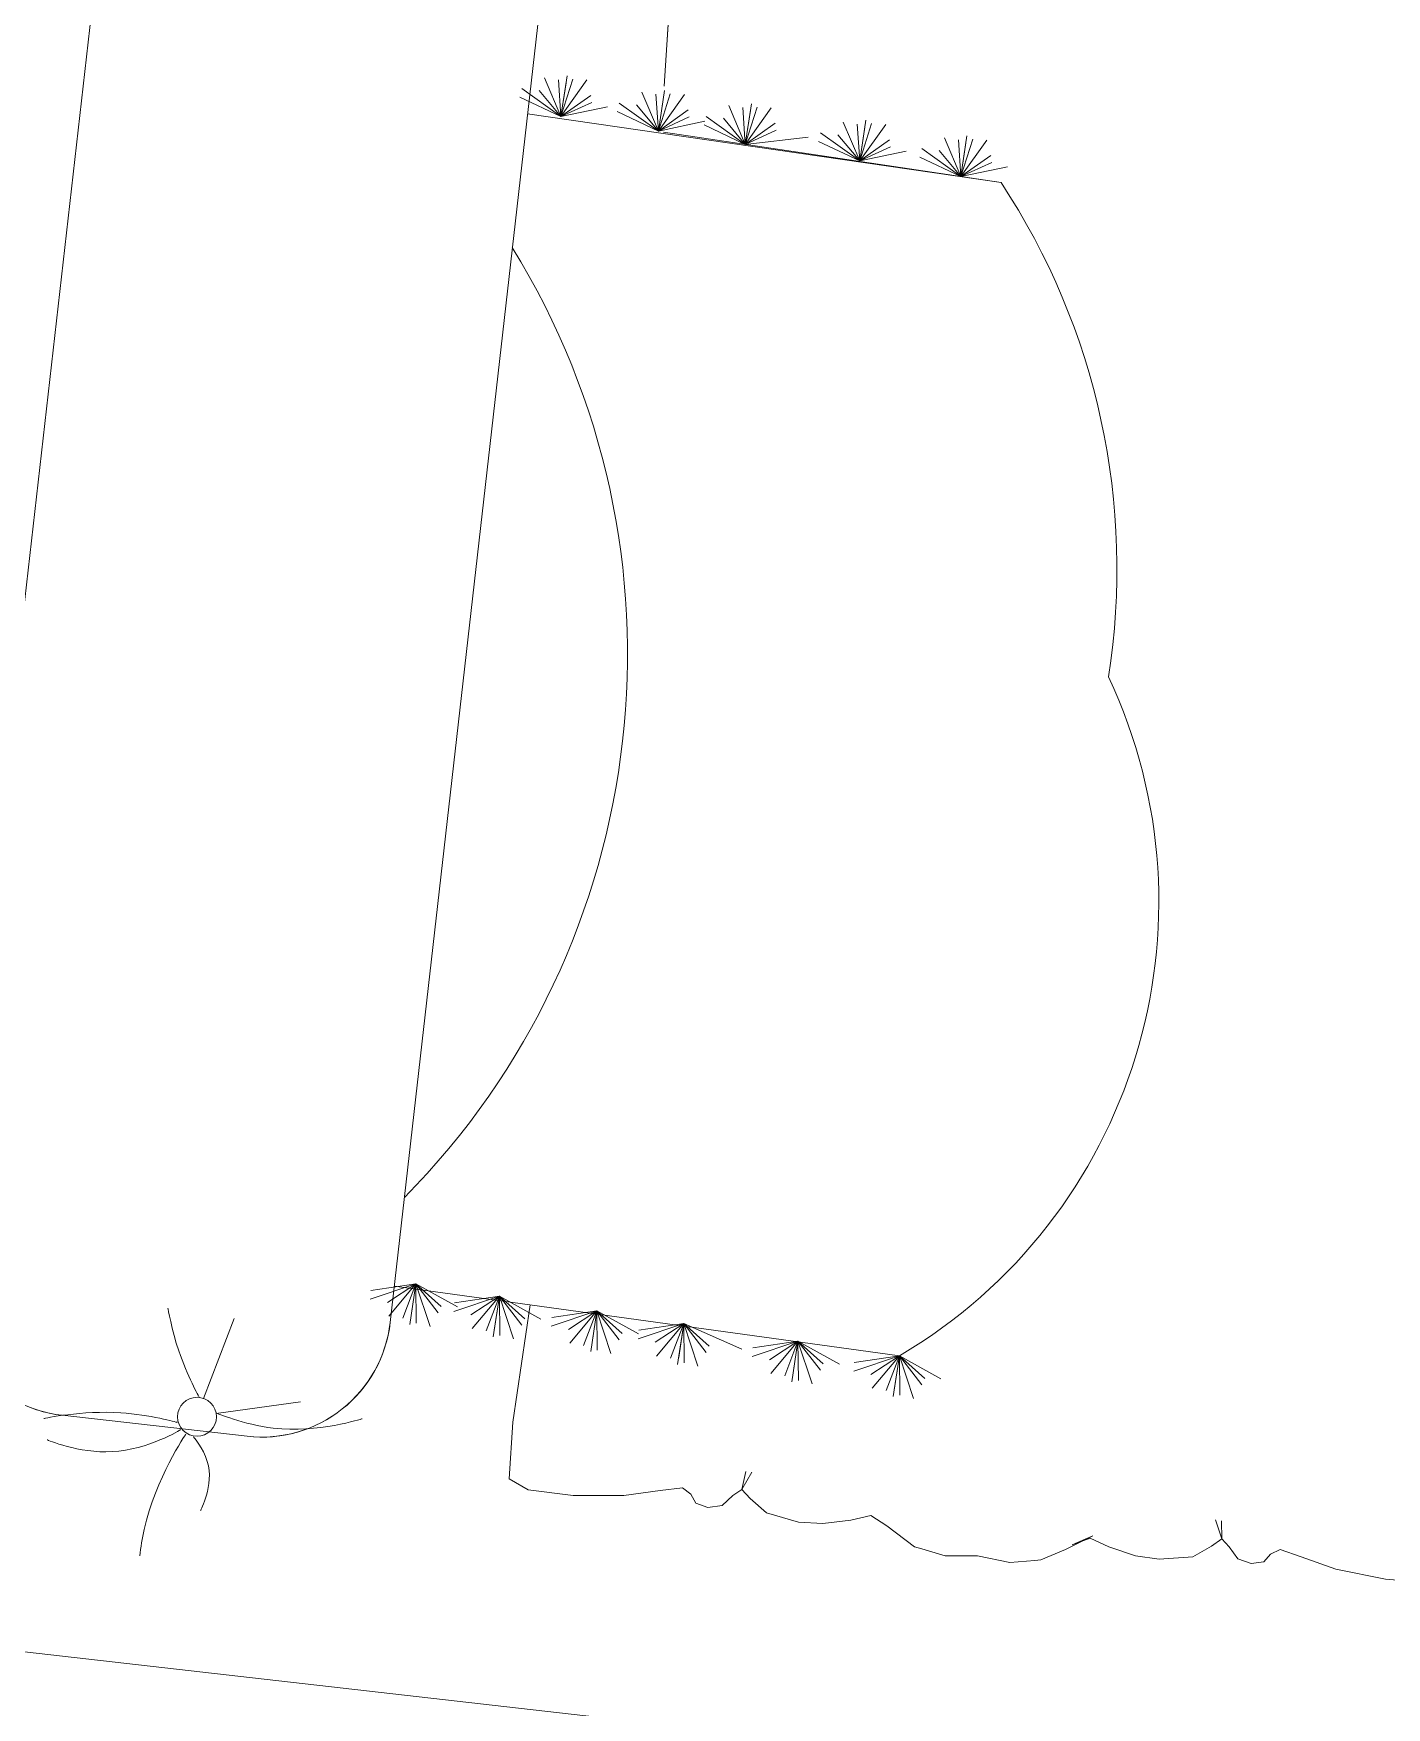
# Model space of a CAD drawing. Header units: millimetres. Extents: x 26282 to 30760, y 1404 to 4574.
# Drawn here: x 29371.2 to 29423.5, y 3556.4 to 3621.1 of the extents above; entities that cross this region are included whole.
import ezdxf

# ---------------------------------------------------------------- set-up
doc = ezdxf.new("R2010")
doc.units = ezdxf.units.MM
doc.header["$LTSCALE"] = 0.25
doc.layers.add('AB-DUV', color=4, linetype='Continuous', lineweight=50)
doc.layers.add('FURNITURE (3RDF)', color=43, linetype='Continuous', lineweight=20)

# ---------------------------------------------------------------- blocks, each defined once
blk = doc.blocks.new('A$C266E249E')
for p, q in [((141.1514516269089, 99.12607479604776), (94.62931097077671, 71.48994370954459)), ((94.2108854529215, 58.91792379805703), (141.1514516269089, 31.31439769835561))]:
    blk.add_line(p, q)
blk.add_circle((83.78578859695699, 65.55786785061353), 12.36007691993655)
for points, knots in [([(94.78531307878441, 71.19541719785775), (94.78531307878441, 71.19541719785775), (103.9507598899072, 88.02816172791063), (117.2812467027688, 101.3960707296792), (137.4229916279437, 121.5943588402297), (165.0934843687573, 131.8969809654809), (165.0934843687573, 131.8969809654809)], [0, 0, 0, 0, 1, 1, 1, 2, 2, 2, 2]), ([(71.24852180934977, 69.76502362717292), (71.24852180934977, 69.76502362717292), (38.70410480105785, 79.8858040368359), (12.86062592815142, 100.7125156868424), (8.329045869759282, 104.3644199701666), (4.065128125366753, 108.2958282255276), (0.2081048489781097, 112.1528400360548)], [0, 0, 0, 0, 1, 1, 1, 1.244035325016562, 1.244035325016562, 1.244035325016562, 1.244035325016562]), ([(73.99746307253372, 74.16251663232106), (73.99746307253372, 74.16251663232106), (74.59699570771771, 83.4707595158543), (71.2245298383059, 91.80954729390213), (65.19482825265732, 106.7186386922549), (48.47249950037803, 113.5723589211411), (48.47249950037803, 113.5723589211411)], [0, 0, 0, 0, 1, 1, 1, 2, 2, 2, 2]), ([(70.51046458201017, 65.55786785061353), (70.51046458201017, 65.55786785061353), (46.49244093464221, 62.63377581114764), (27.69890658336226, 49.27314274941455), (10.41839979437645, 36.98814589806715), (0.0007826940855011, 17.61814401854644), (0.0007826940855011, 17.61814401854644)], [0, 0, 0, 0, 1, 1, 1, 2, 2, 2, 2]), ([(71.62701023288537, 60.42420384983415), (71.62701023288537, 60.42420384983415), (60.90536596288439, 45.65745150073779), (47.48328079015482, 33.44564338374766), (29.29560198739637, 16.89795792542281), (6.925313666346482, 5.747519494470907), (6.925313666346482, 5.747519494470907)], [0, 0, 0, 0, 1, 1, 1, 2, 2, 2, 2]), ([(92.56283637660087, 56.85528583449195), (92.56283637660087, 56.85528583449195), (95.29235729493669, 40.78664740148814), (100.7942681972636, 25.55596960426192), (105.5623411274282, 12.35674049911904), (112.3351531509543, 0.0011529203911778), (112.3351531509543, 0.0011529202747624)], [0, 0, 0, 0, 1, 1, 1, 2, 2, 2, 2])]:
    blk.add_open_spline(points, degree=3, knots=knots)
blk = doc.blocks.new('A$C4A193E75')
for p, q in [((156.8022185906156, 78.88029464230205), (157.1805883848719, 71.10086024960763)), ((134.8568792185542, 76.20244351813017), (134.8568792185542, 22.42734554070194)), ((152.0570440569572, 22.42734554070194), (152.0570440569645, 76.20244351813017)), ((153.3543939321971, 69.48813032286853), (152.5513754964631, 70.90922391013737)), ((153.3543939321971, 69.48813032286853), (153.0972018245156, 70.88994333183655)), ((153.3543939321971, 69.48813032286853), (153.4105250605353, 71.07718265828589)), ((153.3543939321971, 69.48813032286853), (154.1943438023081, 71.00723467808713)), ((153.3543939321971, 69.48813032286853), (153.6466822516449, 70.97456076037635)), ((153.3543939321971, 69.48813032286853), (153.4011698723843, 70.81234060228599)), ((157.1622204568048, 69.35789295848372), (156.3592020213691, 70.77898654560704)), ((157.1622204568048, 69.35789295848372), (156.9050283494216, 70.75970596727711)), ((157.1622204568048, 69.35789295848372), (157.2183515851429, 70.94694529387196)), ((157.1622204568048, 69.35789295848372), (158.0021703269158, 70.8769973136732)), ((157.1622204568048, 69.35789295848372), (157.4545087765582, 70.844323395846)), ((157.1622204568048, 69.35789295848372), (157.2089963972903, 70.68210323775565)), ((160.5566766862248, 69.22596768895892), (159.7536582504981, 70.64706127622777)), ((160.5566766862248, 69.22596768895892), (160.2994845788489, 70.62778069775231)), ((160.5566766862248, 69.22596768895892), (160.6128078145701, 70.81502002434718)), ((160.5566766862248, 69.22596768895892), (161.3966265566268, 70.74507204475958)), ((160.5566766862248, 69.22596768895892), (160.8489650056799, 70.71239812643762)), ((160.5566766862248, 69.22596768895892), (160.603452626412, 70.55017796837637)), ((165.0247176855264, 69.08897552951385), (165.0808488138646, 70.6780278649021)), ((165.0247176855264, 69.08897552951385), (165.8646675559284, 70.60807988531451)), ((165.0247176855264, 69.08897552951385), (165.3170060052653, 70.57540596760373)), ((153.3543939321971, 69.48813032286853), (151.6884598570541, 70.05549237877858)), ((153.3543939321971, 69.48813032286853), (151.726382140936, 70.39223795384895)), ((153.3543939321971, 69.48813032286853), (152.4030678291528, 70.39433882587038)), ((153.3543939321971, 69.48813032286853), (154.408079818706, 70.42754156696174)), ((153.3543939321971, 69.48813032286853), (154.4768732892698, 70.1650496041475)), ((153.3543939321971, 69.48813032286853), (155.0979153471708, 70.06508892964484)), ((157.1622204568048, 69.35789295848372), (155.4962863819601, 69.92525501424825)), ((157.1622204568048, 69.35789295848372), (155.5342086655437, 70.26200058946415)), ((157.1622204568048, 69.35789295848372), (156.2108943540588, 70.26410146134003)), ((157.1622204568048, 69.35789295848372), (158.2159063433137, 70.29730420257692)), ((157.1622204568048, 69.35789295848372), (158.2846998141831, 70.03481223961718)), ((157.1622204568048, 69.35789295848372), (158.905741872084, 69.93485156511451)), ((160.5566766862248, 69.22596768895892), (158.928664894971, 70.13007531991025)), ((160.5566766862248, 69.22596768895892), (159.6053505831878, 70.13217619193165)), ((160.5566766862248, 69.22596768895892), (161.610362572741, 70.16537893302302)), ((160.5566766862248, 69.22596768895892), (161.6791560438942, 69.90288697070353)), ((165.0247176855264, 69.08897552951385), (163.3967058945563, 69.99308316110546)), ((165.0247176855264, 69.08897552951385), (164.0733915824821, 69.99518403251568)), ((165.0247176855264, 69.08897552951385), (164.2216992497924, 70.51006911678269)), ((165.0247176855264, 69.08897552951385), (164.7675255778449, 70.49078853848185)), ((165.0247176855264, 69.08897552951385), (165.0714936259974, 70.41318580954248)), ((165.0247176855264, 69.08897552951385), (166.0784035723263, 70.02838677421825)), ((168.9815929447213, 68.92836889584578), (168.1785745089946, 70.34946248311462)), ((168.9815929447213, 68.92836889584578), (168.7244008373309, 70.33018190539588)), ((168.9815929447213, 68.92836889584578), (169.0377240733578, 70.51742123184522)), ((168.9815929447213, 68.92836889584578), (169.8215428151234, 70.44747325164643)), ((168.9815929447213, 68.92836889584578), (169.2738812644675, 70.41479933393565)), ((168.9815929447213, 68.92836889584578), (169.0283688851996, 70.25257917587443)), ((152.0570440569645, 69.44297190930956), (170.5510367597961, 68.87293041233353)), ((157.3569298022776, 69.33899442753318), (170.5510367601018, 68.872930412188)), ((160.5566766862248, 69.22596768895892), (158.8907426113874, 69.79332974469435)), ((160.5566766862248, 69.22596768895892), (162.9383944195579, 69.78038287239178)), ((165.0247176855264, 69.08897552951385), (163.3587836106817, 69.6563375852784)), ((165.0247176855264, 69.08897552951385), (166.1471970431958, 69.76589481125848)), ((165.0247176855264, 69.08897552951385), (166.7682391008056, 69.66593413614464)), ((168.9815929447213, 68.92836889584578), (167.3156588698839, 69.49573095161031)), ((168.9815929447213, 68.92836889584578), (167.3535811537585, 69.8324765274374)), ((168.9815929447213, 68.92836889584578), (168.0302668419754, 69.8345773994588)), ((168.9815929447213, 68.92836889584578), (170.0352788315285, 69.86778014055015)), ((168.9815929447213, 68.92836889584578), (170.1040723020924, 69.60528817773591)), ((168.9815929447213, 68.92836889584578), (170.7251143597023, 69.5053275026221)), ((152.8745236984832, 24.02091412273148), (151.1727091693028, 23.57251323949459)), ((152.8745236984832, 24.02091412273148), (151.1867764169583, 23.23393120396213)), ((152.8745236984832, 24.02091412273148), (151.8616272906729, 23.18408912825544)), ((152.8745236984832, 24.02091412273148), (151.973235404359, 22.66002286965522)), ((152.8745236984832, 24.02091412273148), (152.5190617324115, 22.6407422913253)), ((152.8745236984832, 24.02091412273148), (152.8183925701451, 22.43186178734323)), ((152.8745236984832, 24.02091412273148), (152.827747758296, 22.69670384331403)), ((152.8745236984832, 24.02091412273148), (153.946442453991, 23.26648069022485)), ((152.8745236984832, 24.02091412273148), (153.0612020859189, 22.51756483285135)), ((152.8745236984832, 24.02091412273148), (153.6051931916663, 22.4463297583643)), ((152.8745236984832, 24.02091412273148), (154.5729897710116, 23.32237195500784)), ((152.8745236984832, 24.02091412273148), (153.8592992063131, 23.00949698172189)), ((152.0570440569572, 23.84096527967631), (171.7648669140471, 23.36261656045826)), ((156.1371209457429, 23.90689386917074), (154.4353064162642, 23.45849298610847)), ((156.1371209457429, 23.90689386917074), (154.4493736639124, 23.11991095057601)), ((156.1371209457429, 23.90689386917074), (155.1242245379325, 23.0700688747238)), ((156.1371209457429, 23.90689386917074), (155.2358326516187, 22.54600261609448)), ((156.1371209457429, 23.90689386917074), (155.7816589796712, 22.52672203779366)), ((156.1371209457429, 23.90689386917074), (156.0809898174047, 22.31784153378248)), ((156.1371209457429, 23.90689386917074), (156.0903450055557, 22.58268358975329)), ((156.1371209457429, 23.90689386917074), (157.1218964535801, 22.89547672816116)), ((156.1371209457429, 23.90689386917074), (157.8355870182713, 23.20835170147621)), ((156.1371209457429, 23.90689386917074), (156.8677904386277, 22.33230950494908)), ((156.1371209457429, 23.90689386917074), (156.3237993328948, 22.40354457867943)), ((156.1371209457429, 23.90689386917074), (157.2090397009451, 23.15246043680963)), ((157.3605257705349, 23.71223905235092), (157.1986716619794, 19.13103119171137)), ((159.9446462554915, 23.76812921118835), (158.2428317260201, 23.31972832812608)), ((159.9446462554915, 23.76812921118835), (158.256898973661, 22.98114629259362)), ((159.9446462554915, 23.76812921118835), (158.9317498476884, 22.93130421674141)), ((159.9446462554915, 23.76812921118835), (159.043357961069, 22.40723795825761)), ((159.9446462554915, 23.76812921118835), (159.5891842894198, 22.38795737981127)), ((159.9446462554915, 23.76812921118835), (159.8885151271533, 22.17907687580009)), ((159.9446462554915, 23.76812921118835), (159.8978703153116, 22.44391893177089)), ((159.9446462554915, 23.76812921118835), (160.9294217633287, 22.75671207017877)), ((159.9446462554915, 23.76812921118835), (161.6431123277289, 23.06958704363933)), ((159.9446462554915, 23.76812921118835), (160.6753157483763, 22.19354484696669)), ((159.9446462554915, 23.76812921118835), (160.1313246429345, 22.26477992130822)), ((159.9446462554915, 23.76812921118835), (161.016565010701, 23.01369577885635)), ((163.3399506555579, 23.6602153528147), (161.6381361260864, 23.21181446972332)), ((163.3399506555579, 23.6602153528147), (161.6522033737274, 22.87323243419087)), ((163.3399506555579, 23.6602153528147), (162.3270542474491, 22.82339035848417)), ((163.3399506555579, 23.6602153528147), (162.4386623611353, 22.29932409988396)), ((163.3399506555579, 23.6602153528147), (162.9844886897771, 22.2800435220197)), ((163.3399506555579, 23.6602153528147), (163.2838195272197, 22.07116301742644)), ((163.3399506555579, 23.6602153528147), (163.293174715378, 22.33600507339724)), ((163.3399506555579, 23.6602153528147), (164.3247261633951, 22.64879821180512)), ((163.3399506555579, 23.6602153528147), (165.6766130461474, 22.93912976192223)), ((163.3399506555579, 23.6602153528147), (164.0706201484427, 22.08563098859304)), ((163.3399506555579, 23.6602153528147), (163.5266290430008, 22.15686606293457)), ((163.3399506555579, 23.6602153528147), (164.4118694107674, 22.90578192045359)), ((167.8065215274036, 23.48160441008076), (166.1047069982305, 23.03320352684386)), ((167.8065215274036, 23.48160441008076), (166.1187742458787, 22.69462149131141)), ((167.8065215274036, 23.48160441008076), (166.7936251195933, 22.64477941560472)), ((167.8065215274036, 23.48160441008076), (166.9052332332794, 22.1207131570045)), ((167.8065215274036, 23.48160441008076), (167.4510595613319, 22.10143257867458)), ((167.8065215274036, 23.48160441008076), (167.7503903990581, 21.8925520746925)), ((167.8065215274036, 23.48160441008076), (167.7597455872164, 22.15739413066331)), ((167.8065215274036, 23.48160441008076), (168.8784402829115, 22.72717097757413)), ((167.8065215274036, 23.48160441008076), (167.9931999148393, 21.97825512020063)), ((167.8065215274036, 23.48160441008076), (168.5371910205867, 21.90702004571358)), ((167.8065215274036, 23.48160441008076), (169.5049875999393, 22.78306224235712)), ((167.8065215274036, 23.48160441008076), (168.7912970352336, 22.47018726907118)), ((171.7648669140471, 23.36261656045826), (170.0630523848667, 22.91421567725047)), ((171.7648669140471, 23.36261656045826), (170.0771196325221, 22.57563364168891)), ((171.7648669140471, 23.36261656045826), (170.7519705059385, 22.52579156540015)), ((171.7648669140471, 23.36261656045826), (170.8635786199156, 22.001725307382)), ((171.7648669140471, 23.36261656045826), (171.4094049479754, 21.98244472908118)), ((171.7648669140471, 23.36261656045826), (171.7087357854107, 21.77356422445882)), ((171.7648669140471, 23.36261656045826), (171.7180909735689, 22.03840628042962)), ((171.7648669140471, 23.36261656045826), (172.7496424218769, 22.35119941944867)), ((171.7648669140471, 23.36261656045826), (173.4633329862845, 22.66407439215254)), ((171.7648669140471, 23.36261656045826), (172.4955364072229, 21.78803219609108)), ((171.7648669140471, 23.36261656045826), (171.9515453011918, 21.85926726996695)), ((171.7648669140471, 23.36261656045826), (172.8367856695549, 22.60818312795163)), ((157.1986716619794, 19.13103119171137), (157.3155961748489, 16.93843873590958)), ((166.3749760787541, 18.25119794358761), (166.2962537472267, 17.54406727178866)), ((166.2962537472267, 17.54406727178866), (166.6070075240132, 18.24917303585243)), ((184.9486558664574, 17.73815439112513), (184.6285593852008, 18.44113630970969)), ((184.8605908304598, 18.43911140197451), (184.9486558664574, 17.73815439112513)), ((165.9785381961992, 17.26844629279367), (166.2962537472267, 17.54406727178866)), ((166.2962537472267, 17.54406727178866), (166.6584148074689, 17.2323595426933)), ((184.5906802568643, 17.41895697388827), (184.9486558664574, 17.73815439112513)), ((184.9486558664574, 17.73815439112513), (185.2699855452229, 17.46918333500071)), ((186.8934292693156, 17.37012447822053), (187.2404648827287, 17.59271227996942)), ((187.2404648827287, 17.59271227996942), (188.0835982319695, 17.40366974598873)), ((139.8568792185542, 17.42734554070193), (147.0570440569572, 17.42734554070193)), ((157.3155961748489, 16.93843873590958), (158.0823797425837, 16.599281808456)), ((161.7904747672582, 16.79515975577668), (163.1661816025735, 17.1443887458372)), ((163.1661816025735, 17.1443887458372), (164.0066922726546, 17.35095065722271)), ((164.0066922726546, 17.35095065722271), (164.356632136798, 17.13561839250178)), ((164.356632136798, 17.13561839250178), (164.5878439895823, 16.81463555841037)), ((165.072165708545, 16.70425094624079), (165.6041975147454, 16.84275857557804)), ((165.6041975147454, 16.84275857557804), (165.9785381961992, 17.26844629279367)), ((166.6584148074689, 17.2323595426933), (167.3403668555256, 16.75629686369939)), ((170.6126302456469, 16.84580727224966), (169.5511860826009, 16.58725955151749)), ((171.3604110891101, 17.1051993142828), (170.6126302456469, 16.84580727224966)), ((171.3604110891101, 17.1051993142828), (172.0314437830384, 16.7843815386368)), ((179.9861701147456, 17.30181621260271), (178.9975978815127, 16.65490240074723)), ((179.2242715531902, 16.85923206489678), (179.9861701147456, 17.30181621260271)), ((179.2242715531902, 16.85923206489678), (179.890938565426, 17.19396617753227)), ((179.890938565426, 17.19396617753227), (180.6420733919003, 16.95016871928965)), ((180.6420733919003, 16.95016871928965), (181.7068288989321, 16.71374719148298)), ((182.6410891744817, 16.68476427795394), (183.9151349969906, 16.92877078394667)), ((183.9151349969906, 16.92877078394667), (184.5906802568643, 17.41895697388827)), ((185.2699855452229, 17.46918333500071), (185.6499214604846, 17.0513458359128)), ((185.6499214604846, 17.0513458359128), (186.1837197762943, 16.92392818380176)), ((186.1837197762943, 16.92392818380176), (186.6665089155285, 17.04437670802144)), ((186.6665089155285, 17.04437670802144), (186.8934292693156, 17.37012447822053)), ((188.0835982319695, 17.40366974598873), (189.4637502563055, 17.08311919781408)), ((189.4637502563055, 17.08311919781408), (191.4218355975536, 16.91117230748204)), ((191.4218355975536, 16.91117230748204), (193.1739325446833, 16.96442793549067)), ((158.0823797425837, 16.599281808456), (159.8349425158812, 16.5824872034791)), ((159.8349425158812, 16.5824872034791), (161.7904747672582, 16.79515975577668)), ((164.5878439895823, 16.81463555841037), (165.072165708545, 16.70425094624079)), ((167.3403668555256, 16.75629686369939), (168.6174538785417, 16.53884214079153)), ((168.6174538785417, 16.53884214079153), (169.5511860826009, 16.58725955151749)), ((172.0314437830384, 16.7843815386368), (173.175649628356, 16.09320501791808)), ((178.9975978815127, 16.65490240074723), (178.0913579770713, 16.14435617806885)), ((181.7068288989321, 16.71374719148298), (182.6410891744817, 16.68476427795394)), ((173.4741991978008, 16.04664009888802), (173.175649628356, 16.09320501791808)), ((173.4741991978008, 16.04664009888802), (174.396796439818, 15.87848303057399)), ((174.396796439818, 15.87848303057399), (175.6359761872518, 16.02157196342159)), ((176.9069814390823, 15.90460413668916), (175.6359761872518, 16.02157196342159)), ((177.8620284681819, 16.09230004379788), (176.9069814390823, 15.90460413668916)), ((178.0913579770713, 16.14435617806885), (177.8620284681819, 16.09230004379788)), ((198.9999931202255, 8.172216008759277), (78.10612075170502, 8.172216008752002))]:
    blk.add_line(p, q)
for centre, radius, start, end in [((149.8131912014796, 51.51111621637392), 27.04608715816854, 357.546625863196, 39.93621581375433), ((128.5352511501405, 45.76306831144758), 29.91215350272049, 321.8468600372839, 38.15314011257983), ((159.5031314077641, 39.6372001894124), 20.37675710048322, 306.9954123953812, 31.72896484196023), ((139.8568792185542, 22.42734554070194), 5, 180, 270), ((147.0570440569572, 22.42734554070194), 5, 270, 0)]:
    blk.add_arc(centre, radius, start, end)
at = {"xscale": -0.0607998452222824, "yscale": 0.0607998452222824, "zscale": 0.0607998452222824, "rotation": 224.9999999999999}
blk.add_blockref('A$C266E249E', (138.6259947624639, 17.17507529955037), dxfattribs=at)
blk = doc.blocks.new('ODA214')
at = {"layer": 'FURNITURE (3RDF)', "rotation": 90}
blk.add_blockref('A$C4A193E75', (258.6605950875801, 1.000004625633664, 1.04627802656e-05), dxfattribs=at)
blk = doc.blocks.new('A$C187D15ED')
at = {"layer": 'FURNITURE (3RDF)', "rotation": 263.5163743246378}
blk.add_blockref('ODA214', (9689.167758369711, 3618.282909184129, -1.35783154311e-05), dxfattribs=at)

msp = doc.modelspace()

# ---------------------------------------------------------------- block references
at = {"layer": 'AB-DUV', "ltscale": 100}
msp.add_blockref('A$C187D15ED', (19570.42390626811, 205.0275163953916, 5.126401409773051), dxfattribs=at)

# ---------------------------------------------------------------- next in the draw order: linework, layer by layer
at = {"layer": 'FURNITURE (3RDF)'}
for p, q in [((29373.97659101959, 3626.678387044005, 5.126398294237887), (29367.90434673105, 3573.247225613783, 5.126398294237887)), ((29396.08395263375, 3626.861059589647, 5.126398294237887), (29395.58145446047, 3619.088655923, 5.126398294237887)), ((29384.99450218726, 3571.304995722436, 5.126398294237887), (29391.06674647581, 3624.736157152656, 5.126398294237887)), ((29391.59762343814, 3617.918291795105, 5.126398294237887), (29391.83283017552, 3619.490842531632, 5.126398294237887)), ((29391.59762343814, 3617.918291795105, 5.126398294237887), (29390.08211530341, 3619.000450791948, 5.126398294237887)), ((29391.59762343814, 3617.918291795105, 5.126398294237887), (29390.75471025187, 3618.926127379743, 5.126398294237887)), ((29391.59762343814, 3617.918291795105, 5.126398294237887), (29390.96020981099, 3619.420972552892, 5.126398294237887)), ((29391.59762343814, 3617.918291795105, 5.126398294237887), (29391.50036797635, 3619.340180984713, 5.126398294237887)), ((29391.59762343814, 3617.918291795105, 5.126398294237887), (29392.05588895586, 3619.362210290901, 5.126398294237887)), ((29391.59762343814, 3617.918291795105, 5.126398294237887), (29392.60373726932, 3619.332833694471, 5.126398294237887)), ((29391.59762343814, 3617.918291795105, 5.126398294237887), (29391.79362905252, 3619.228750742126, 5.126398294237887)), ((29395.36638943328, 3617.358910452479, 5.126398294237887), (29394.72897580641, 3618.861591210086, 5.126398294237887)), ((29395.36638943328, 3617.358910452479, 5.126398294237887), (29395.60159617067, 3618.931461188978, 5.126398294237887)), ((29391.59762343814, 3617.918291795105, 5.126398294237887), (29390.00641050288, 3618.670141141593, 5.126398294237887)), ((29391.59762343814, 3617.918291795105, 5.126398294237887), (29392.75064774851, 3618.732713290808, 5.126398294237887)), ((29391.59762343814, 3617.918291795105, 5.126398294237887), (29392.78936082924, 3618.464132074942, 5.126398294237887)), ((29391.59762343814, 3617.918291795105, 5.126398294237887), (29393.39514332041, 3618.294683122401, 5.126398294237887)), ((29395.36638943328, 3617.358910452479, 5.126398294237887), (29393.85088129855, 3618.44106944932, 5.126398294237887)), ((29395.36638943328, 3617.358910452479, 5.126398294237887), (29394.5234762473, 3618.366746036938, 5.126398294237887)), ((29395.36638943328, 3617.358910452479, 5.126398294237887), (29395.26913397176, 3618.780799641877, 5.126398294237887)), ((29395.36638943328, 3617.358910452479, 5.126398294237887), (29395.82465495129, 3618.802828948096, 5.126398294237887)), ((29395.36638943328, 3617.358910452479, 5.126398294237887), (29396.37250326445, 3618.773452351815, 5.126398294237887)), ((29395.36638943328, 3617.358910452479, 5.126398294237887), (29395.56239504794, 3618.669369399321, 5.126398294237887)), ((29395.36638943328, 3617.358910452479, 5.126398294237887), (29396.51941374365, 3618.173331948178, 5.126398294237887)), ((29398.72423838362, 3616.844529468252, 5.126398294237887), (29398.08682475646, 3618.347210226038, 5.126398294237887)), ((29398.72423838362, 3616.844529468252, 5.126398294237887), (29398.62698292211, 3618.266418657649, 5.126398294237887)), ((29398.72423838362, 3616.844529468252, 5.126398294237887), (29398.959445121, 3618.41708020475, 5.126398294237887)), ((29398.72423838362, 3616.844529468252, 5.126398294237887), (29399.18250390134, 3618.28844796402, 5.126398294237887)), ((29398.72423838362, 3616.844529468252, 5.126398294237887), (29399.73035221514, 3618.259071368164, 5.126398294237887)), ((29390.30347194142, 3618.019917995537, 5.126398294237887), (29408.61481149088, 3615.365194411978, 5.126398294237887)), ((29395.36638943328, 3617.358910452479, 5.126398294237887), (29393.77517649828, 3618.110759798787, 5.126398294237887)), ((29395.36638943328, 3617.358910452479, 5.126398294237887), (29396.55812682466, 3617.904750732136, 5.126398294237887)), ((29395.36638943328, 3617.358910452479, 5.126398294237887), (29397.16390931583, 3617.735301779597, 5.126398294237887)), ((29398.72423838362, 3616.844529468252, 5.126398294237887), (29397.13302544862, 3617.596378814531, 5.126398294237887)), ((29398.72423838362, 3616.844529468252, 5.126398294237887), (29397.20873024889, 3617.926688465065, 5.126398294237887)), ((29398.72423838362, 3616.844529468252, 5.126398294237887), (29397.88132519735, 3617.85236505286, 5.126398294237887)), ((29398.72423838362, 3616.844529468252, 5.126398294237887), (29398.92024399799, 3618.154988415276, 5.126398294237887)), ((29398.72423838362, 3616.844529468252, 5.126398294237887), (29399.87726269398, 3617.658950963922, 5.126398294237887)), ((29403.14823348545, 3616.203885602956, 5.126398294237887), (29402.51081985829, 3617.706566360742, 5.126398294237887)), ((29403.14823348545, 3616.203885602956, 5.126398294237887), (29403.05097802365, 3617.625774792559, 5.126398294237887)), ((29403.14823348545, 3616.203885602956, 5.126398294237887), (29403.38344022282, 3617.776436339455, 5.126398294237887)), ((29403.14823348545, 3616.203885602956, 5.126398294237887), (29403.60649900352, 3617.647804099298, 5.126398294237887)), ((29403.14823348545, 3616.203885602956, 5.126398294237887), (29404.15434731698, 3617.618427502865, 5.126398294237887)), ((29395.55771944216, 3617.318146358104, 5.126398294237887), (29408.61481149117, 3615.365194411797, 5.126398294237887)), ((29398.72423838362, 3616.844529468252, 5.126398294237887), (29399.91597577535, 3617.390369748485, 5.126398294237887)), ((29398.72423838362, 3616.844529468252, 5.126398294237887), (29401.15332720047, 3617.126456899952, 5.126398294237887)), ((29403.14823348545, 3616.203885602956, 5.126398294237887), (29401.55702055045, 3616.955734949264, 5.126398294237887)), ((29403.14823348545, 3616.203885602956, 5.126398294237887), (29401.63272535108, 3617.286044600373, 5.126398294237887)), ((29403.14823348545, 3616.203885602956, 5.126398294237887), (29402.30532029918, 3617.211721187594, 5.126398294237887)), ((29403.14823348545, 3616.203885602956, 5.126398294237887), (29403.34423910017, 3617.514344550554, 5.126398294237887)), ((29403.14823348545, 3616.203885602956, 5.126398294237887), (29404.30125779617, 3617.018307099231, 5.126398294237887)), ((29407.06166564893, 3615.597498754955, 5.126398294237887), (29406.42425202178, 3617.100179512741, 5.126398294237887)), ((29407.06166564893, 3615.597498754955, 5.126398294237887), (29406.96441018748, 3617.019387945105, 5.126398294237887)), ((29407.06166564893, 3615.597498754955, 5.126398294237887), (29407.29687238667, 3617.17004949203, 5.126398294237887)), ((29407.06166564893, 3615.597498754955, 5.126398294237887), (29407.51993116701, 3617.041417251297, 5.126398294237887)), ((29407.06166564893, 3615.597498754955, 5.126398294237887), (29408.06777948047, 3617.012040654868, 5.126398294237887)), ((29407.06166564893, 3615.597498754955, 5.126398294237887), (29407.25767126367, 3616.90795770255, 5.126398294237887)), ((29403.14823348545, 3616.203885602956, 5.126398294237887), (29404.33997087719, 3616.749725883188, 5.126398294237887)), ((29403.14823348545, 3616.203885602956, 5.126398294237887), (29404.945753368, 3616.580276930073, 5.126398294237887)), ((29407.06166564893, 3615.597498754955, 5.126398294237887), (29405.47045271394, 3616.349348101264, 5.126398294237887)), ((29407.06166564893, 3615.597498754955, 5.126398294237887), (29405.54615751457, 3616.67965775237, 5.126398294237887)), ((29407.06166564893, 3615.597498754955, 5.126398294237887), (29406.21875246303, 3616.605334340168, 5.126398294237887)), ((29407.06166564893, 3615.597498754955, 5.126398294237887), (29408.21468995967, 3616.41192025123, 5.126398294237887)), ((29407.06166564893, 3615.597498754955, 5.126398294237887), (29408.25340304038, 3616.143339035367, 5.126398294237887)), ((29407.06166564893, 3615.597498754955, 5.126398294237887), (29408.8591855312, 3615.973890082252, 5.126398294237887)), ((29385.98669795109, 3572.796062909444, 5.126398294237887), (29384.22087969026, 3572.20469257669, 5.126398294237887)), ((29385.98669795109, 3572.796062909444, 5.126398294237887), (29384.2451348474, 3572.542697561262, 5.126398294237887)), ((29385.98669795109, 3572.796062909444, 5.126398294237887), (29384.88578620016, 3572.078965621074, 5.126398294237887)), ((29385.98669795109, 3572.796062909444, 5.126398294237887), (29384.93750331268, 3571.545648497107, 5.126398294237887)), ((29385.15412708259, 3572.709574185608, 5.126398294237887), (29404.68188721197, 3570.008892124908, 5.126398294237887)), ((29385.98669795109, 3572.796062909444, 5.126398294237887), (29385.47766147805, 3571.464856928897, 5.126398294237887)), ((29385.98669795109, 3572.796062909444, 5.126398294237887), (29385.75149121372, 3571.223512172944, 5.126398294237887)), ((29385.98669795109, 3572.796062909444, 5.126398294237887), (29385.79069233672, 3571.485603962423, 5.126398294237887)), ((29385.98669795109, 3572.796062909444, 5.126398294237887), (29386.96657082805, 3571.925414434176, 5.126398294237887)), ((29385.98669795109, 3572.796062909444, 5.126398294237887), (29386.00242528488, 3571.281249205161, 5.126398294237887)), ((29385.98669795109, 3572.796062909444, 5.126398294237887), (29386.53489330243, 3571.149042665019, 5.126398294237887)), ((29385.98669795109, 3572.796062909444, 5.126398294237887), (29387.59542205333, 3571.910198968153, 5.126398294237887)), ((29385.98669795109, 3572.796062909444, 5.126398294237887), (29386.85096652375, 3571.679914501631, 5.126398294237887)), ((29389.21555308846, 3572.314361842425, 5.126398294237887), (29387.44973482735, 3571.722991509878, 5.126398294237887)), ((29389.21555308846, 3572.314361842425, 5.126398294237887), (29387.47398998448, 3572.060996494448, 5.126398294237887)), ((29389.21555308846, 3572.314361842425, 5.126398294237887), (29388.11464133752, 3571.597264554082, 5.126398294237887)), ((29389.21555308846, 3572.314361842425, 5.126398294237887), (29388.16635845006, 3571.063947430089, 5.126398294237887)), ((29389.21555308846, 3572.314361842425, 5.126398294237887), (29388.70651661541, 3570.983155861907, 5.126398294237887)), ((29389.21555308846, 3572.314361842425, 5.126398294237887), (29388.98034635108, 3570.741811105925, 5.126398294237887)), ((29389.21555308846, 3572.314361842425, 5.126398294237887), (29389.01954747408, 3571.003902895403, 5.126398294237887)), ((29389.21555308846, 3572.314361842425, 5.126398294237887), (29390.07982166112, 3571.198213434609, 5.126398294237887)), ((29389.21555308846, 3572.314361842425, 5.126398294237887), (29390.8242771907, 3571.428497901162, 5.126398294237887)), ((29389.21555308846, 3572.314361842425, 5.126398294237887), (29389.76374843951, 3570.66734159818, 5.126398294237887)), ((29389.21555308846, 3572.314361842425, 5.126398294237887), (29389.23128042189, 3570.799548137566, 5.126398294237887)), ((29389.21555308846, 3572.314361842425, 5.126398294237887), (29390.19542596513, 3571.443713367335, 5.126398294237887)), ((29390.40915294233, 3571.982806037395, 5.126398294237887), (29389.73102742252, 3567.449175263474, 5.126398294237887)), ((29392.98305689957, 3571.746541758305, 5.126398294237887), (29391.21723863846, 3571.155171425758, 5.126398294237887)), ((29392.98305689957, 3571.746541758305, 5.126398294237887), (29391.2414937956, 3571.493176410328, 5.126398294237887)), ((29392.98305689957, 3571.746541758305, 5.126398294237887), (29391.88214514865, 3571.029444469963, 5.126398294237887)), ((29392.98305689957, 3571.746541758305, 5.126398294237887), (29391.93386226089, 3570.496127346146, 5.126398294237887)), ((29392.98305689957, 3571.746541758305, 5.126398294237887), (29392.47402042653, 3570.415335777788, 5.126398294237887)), ((29392.98305689957, 3571.746541758305, 5.126398294237887), (29392.74785016219, 3570.173991021808, 5.126398294237887)), ((29392.98305689957, 3571.746541758305, 5.126398294237887), (29392.7870512852, 3570.436082811284, 5.126398294237887)), ((29392.98305689957, 3571.746541758305, 5.126398294237887), (29393.84732547223, 3570.630393350491, 5.126398294237887)), ((29392.98305689957, 3571.746541758305, 5.126398294237887), (29394.59178100154, 3570.86067781722, 5.126398294237887)), ((29392.98305689957, 3571.746541758305, 5.126398294237887), (29393.53125225063, 3570.099521514059, 5.126398294237887)), ((29392.98305689957, 3571.746541758305, 5.126398294237887), (29392.99878423337, 3570.231728054019, 5.126398294237887)), ((29392.98305689957, 3571.746541758305, 5.126398294237887), (29393.96292977625, 3570.875893283243, 5.126398294237887)), ((29377.76881257323, 3568.367169564688, 5.126398294237887), (29378.95671662916, 3571.457596508754, 5.126398294237887)), ((29396.34445994658, 3571.255922837452, 5.126398294237887), (29394.57864168547, 3570.664552504876, 5.126398294237887)), ((29396.34445994658, 3571.255922837452, 5.126398294237887), (29394.60289684261, 3571.002557489445, 5.126398294237887)), ((29396.34445994658, 3571.255922837452, 5.126398294237887), (29395.24354819536, 3570.53882554926, 5.126398294237887)), ((29396.34445994658, 3571.255922837452, 5.126398294237887), (29395.2952653079, 3570.005508425294, 5.126398294237887)), ((29396.34445994658, 3571.255922837452, 5.126398294237887), (29395.83542347389, 3569.92471685748, 5.126398294237887)), ((29396.34445994658, 3571.255922837452, 5.126398294237887), (29396.1092532092, 3569.683372100953, 5.126398294237887)), ((29396.34445994658, 3571.255922837452, 5.126398294237887), (29396.14845433221, 3569.945463890432, 5.126398294237887)), ((29396.34445994658, 3571.255922837452, 5.126398294237887), (29397.20872851924, 3570.139774429638, 5.126398294237887)), ((29396.34445994658, 3571.255922837452, 5.126398294237887), (29398.58475298313, 3570.275595000772, 5.126398294237887)), ((29396.34445994658, 3571.255922837452, 5.126398294237887), (29396.89265529763, 3569.608902593204, 5.126398294237887)), ((29396.34445994658, 3571.255922837452, 5.126398294237887), (29396.36018728037, 3569.741109133166, 5.126398294237887)), ((29396.34445994658, 3571.255922837452, 5.126398294237887), (29397.32433282326, 3570.38527436236, 5.126398294237887)), ((29400.76229476142, 3570.574092381361, 5.126398294237887), (29398.99647650059, 3569.982722048607, 5.126398294237887)), ((29400.76229476142, 3570.574092381361, 5.126398294237887), (29399.02073165773, 3570.320727033175, 5.126398294237887)), ((29400.76229476142, 3570.574092381361, 5.126398294237887), (29399.66138301048, 3569.85699509299, 5.126398294237887)), ((29400.76229476142, 3570.574092381361, 5.126398294237887), (29399.71310012302, 3569.323677969024, 5.126398294237887)), ((29400.76229476142, 3570.574092381361, 5.126398294237887), (29400.25325828838, 3569.242886400812, 5.126398294237887)), ((29400.76229476142, 3570.574092381361, 5.126398294237887), (29400.52708802403, 3569.001541644861, 5.126398294237887)), ((29400.76229476142, 3570.574092381361, 5.126398294237887), (29400.56628914705, 3569.263633434338, 5.126398294237887)), ((29400.76229476142, 3570.574092381361, 5.126398294237887), (29401.74216763838, 3569.70344390609, 5.126398294237887)), ((29400.76229476142, 3570.574092381361, 5.126398294237887), (29400.77802209522, 3569.059278677075, 5.126398294237887)), ((29400.76229476142, 3570.574092381361, 5.126398294237887), (29401.31049011276, 3568.927072136934, 5.126398294237887)), ((29400.76229476142, 3570.574092381361, 5.126398294237887), (29402.37101886367, 3569.688228440068, 5.126398294237887)), ((29400.76229476142, 3570.574092381361, 5.126398294237887), (29401.62656333408, 3569.457943973545, 5.126398294237887)), ((29404.68188721197, 3570.008892124908, 5.126398294237887), (29402.91606895115, 3569.417521792153, 5.126398294237887)), ((29404.68188721197, 3570.008892124908, 5.126398294237887), (29402.94032410828, 3569.755526776754, 5.126398294237887)), ((29404.68188721197, 3570.008892124908, 5.126398294237887), (29403.58097546067, 3569.291794835995, 5.126398294237887)), ((29404.68188721197, 3570.008892124908, 5.126398294237887), (29403.63269257357, 3568.758477712573, 5.126398294237887)), ((29404.68188721197, 3570.008892124908, 5.126398294237887), (29404.17285073893, 3568.67768614439, 5.126398294237887)), ((29404.68188721197, 3570.008892124908, 5.126398294237887), (29404.44668047423, 3568.436341387835, 5.126398294237887)), ((29404.68188721197, 3570.008892124908, 5.126398294237887), (29404.48588159724, 3568.698433177313, 5.126398294237887)), ((29404.68188721197, 3570.008892124908, 5.126398294237887), (29405.54615578463, 3568.892743717097, 5.126398294237887)), ((29404.68188721197, 3570.008892124908, 5.126398294237887), (29406.29061131387, 3569.123028183071, 5.126398294237887)), ((29404.68188721197, 3570.008892124908, 5.126398294237887), (29405.23008256331, 3568.361871880484, 5.126398294237887)), ((29404.68188721197, 3570.008892124908, 5.126398294237887), (29404.6976145454, 3568.49407842005, 5.126398294237887)), ((29404.68188721197, 3570.008892124908, 5.126398294237887), (29405.66176008893, 3569.138243649641, 5.126398294237887)), ((29372.30777126424, 3567.714608477156, 5.126398294237887), (29379.46188505063, 3566.901571189248, 5.126398294237887)), ((29381.52422882138, 3568.231684074892, 5.126398294237887), (29378.2647244858, 3567.784940597313, 5.126398294237887)), ((29389.73102742252, 3567.449175263474, 5.126398294237887), (29389.59961818739, 3565.257403233388, 5.126398294237887)), ((29430.02753330407, 3551.840276532041, 5.126398294237887), (29309.90687795616, 3565.491523180017, 5.126398294237887)), ((29389.59961818739, 3565.257403233388, 5.126398294237887), (29390.32320018608, 3564.833830863696, 5.126398294237887)), ((29398.74929160892, 3565.538787774455, 5.126398294237887), (29398.59122409986, 3564.845069059803, 5.126398294237887)), ((29398.59122409986, 3564.845069059803, 5.126398294237887), (29398.97961036873, 3565.510574998516, 5.126398294237887)), ((29390.32320018608, 3564.833830863696, 5.126398294237887), (29392.06265742615, 3564.619245582141, 5.126398294237887)), ((29392.06265742615, 3564.619245582141, 5.126398294237887), (29394.02969724709, 3564.609740660901, 5.126398294237887)), ((29394.02969724709, 3564.609740660901, 5.126398294237887), (29395.43603997045, 3564.801392242362, 5.126398294237887)), ((29395.43603997045, 3564.801392242362, 5.126398294237887), (29396.29449969288, 3564.911723175078, 5.126398294237887)), ((29396.29449969288, 3564.911723175078, 5.126398294237887), (29396.61788624002, 3564.658253188943, 5.126398294237887)), ((29396.61788624002, 3564.658253188943, 5.126398294237887), (29396.8113741562, 3564.313215036059, 5.126398294237887)), ((29397.82440288423, 3564.226392294796, 5.126398294237887), (29398.24441768737, 3564.607087111588, 5.126398294237887)), ((29398.24441768737, 3564.607087111588, 5.126398294237887), (29398.59122409986, 3564.845069059803, 5.126398294237887)), ((29398.59122409986, 3564.845069059803, 5.126398294237887), (29398.91587103222, 3564.494460002245, 5.126398294237887)), ((29398.91587103222, 3564.494460002245, 5.126398294237887), (29399.53970478327, 3563.944436619797, 5.126398294237887)), ((29396.8113741562, 3564.313215036059, 5.126398294237887), (29397.28013368556, 3564.148847175162, 5.126398294237887)), ((29397.28013368556, 3564.148847175162, 5.126398294237887), (29397.82440288423, 3564.226392294796, 5.126398294237887)), ((29399.53970478327, 3563.944436619797, 5.126398294237887), (29400.78406894446, 3563.584164978952, 5.126398294237887)), ((29403.57343529185, 3563.837167127159, 5.126398294237887), (29402.80114677227, 3563.663872973058, 5.126398294237887)), ((29403.57343529185, 3563.837167127159, 5.126398294237887), (29404.20394966679, 3563.442628732971, 5.126398294237887)), ((29400.78406894446, 3563.584164978952, 5.126398294237887), (29401.71729641147, 3563.526836370162, 5.126398294237887)), ((29402.80114677227, 3563.663872973058, 5.126398294237887), (29401.71729641147, 3563.526836370162, 5.126398294237887)), ((29404.20394966679, 3563.442628732971, 5.126398294237887), (29405.26279022109, 3562.626669984131, 5.126398294237887)), ((29417.1462447437, 3562.93169937939, 5.126398294237887), (29416.90757574437, 3563.66633020091, 5.126398294237887)), ((29417.13789450416, 3563.638117424972, 5.126398294237887), (29417.1462447437, 3562.93169937939, 5.126398294237887)), ((29405.55417224113, 3562.546690889989, 5.126398294237887), (29405.26279022109, 3562.626669984131, 5.126398294237887)), ((29405.55417224113, 3562.546690889989, 5.126398294237887), (29406.45188053347, 3562.27543032804, 5.126398294237887)), ((29411.11092871839, 3562.527364753783, 5.126398294237887), (29410.15283447121, 3562.122415839198, 5.126398294237887)), ((29412.16622723783, 3563.058512167549, 5.126398294237887), (29411.11092871839, 3562.527364753783, 5.126398294237887)), ((29411.35922537766, 3562.704791736175, 5.126398294237887), (29412.16622723783, 3563.058512167549, 5.126398294237887)), ((29411.35922537766, 3562.704791736175, 5.126398294237887), (29412.05942642741, 3562.962105399404, 5.126398294237887)), ((29412.05942642741, 3562.962105399404, 5.126398294237887), (29412.7782276923, 3562.63504963997, 5.126398294237887)), ((29412.7782276923, 3562.63504963997, 5.126398294237887), (29413.80947665686, 3562.279908820476, 5.126398294237887)), ((29416.02793910288, 3562.244196866743, 5.126398294237887), (29416.75451515007, 3562.654965836591, 5.126398294237887)), ((29416.75451515007, 3562.654965836591, 5.126398294237887), (29417.1462447437, 3562.93169937939, 5.126398294237887)), ((29417.1462447437, 3562.93169937939, 5.126398294237887), (29417.43514723878, 3562.628164307575, 5.126398294237887)), ((29417.43514723878, 3562.628164307575, 5.126398294237887), (29417.76547124603, 3562.170097144829, 5.126398294237887)), ((29419.03702203506, 3562.346420950167, 5.126398294237887), (29419.40697251657, 3562.528398112725, 5.126398294237887)), ((29419.40697251657, 3562.528398112725, 5.126398294237887), (29420.2233667826, 3562.245358669056, 5.126398294237887)), ((29406.45188053347, 3562.27543032804, 5.126398294237887), (29407.69929219062, 3562.277676827454, 5.126398294237887)), ((29408.94896038462, 3562.017936134478, 5.126398294237887), (29407.69929219062, 3562.277676827454, 5.126398294237887)), ((29409.91909357539, 3562.096588365788, 5.126398294237887), (29408.94896038462, 3562.017936134478, 5.126398294237887)), ((29410.15283447121, 3562.122415839198, 5.126398294237887), (29409.91909357539, 3562.096588365788, 5.126398294237887)), ((29413.80947665686, 3562.279908820476, 5.126398294237887), (29414.73448883053, 3562.145615297539, 5.126398294237887)), ((29414.73448883053, 3562.145615297539, 5.126398294237887), (29416.02793910288, 3562.244196866743, 5.126398294237887)), ((29417.76547124603, 3562.170097144829, 5.126398294237887), (29418.28146756991, 3561.98321832375, 5.126398294237887)), ((29418.28146756991, 3561.98321832375, 5.126398294237887), (29418.7747698287, 3562.048380286818, 5.126398294237887)), ((29418.7747698287, 3562.048380286818, 5.126398294237887), (29419.03702203506, 3562.346420950167, 5.126398294237887)), ((29420.2233667826, 3562.245358669056, 5.126398294237887), (29421.55849525424, 3561.771012562911, 5.126398294237887)), ((29421.55849525424, 3561.771012562911, 5.126398294237887), (29423.48464089294, 3561.379059867753, 5.126398294237887)), ((29423.48464089294, 3561.379059867753, 5.126398294237887), (29425.23154530668, 3561.234129390337, 5.126398294237887))]:
    msp.add_line(p, q, dxfattribs=at)
msp.add_circle((29377.52427781209, 3567.65657747459, 5.126398294237887), 0.7514907636676476, dxfattribs=at)
for centre, radius, start, end in [((29386.04911851268, 3600.456125662085, 5.126398294237887), 27.04608715816854, 351.0630001878285, 33.45259013835542), ((29364.25820329503, 3597.147530563982, 5.126398294237887), 29.91215350272049, 315.3632343618745, 31.66951443720903), ((29394.33628966429, 3587.563972338435, 5.126398294237887), 20.37675710048322, 300.5117867200879, 25.24533916658782), ((29372.87236756596, 3572.682629312064, 5.126398294237887), 5, 173.5163743246465, 263.5163743246457), ((29380.02648135235, 3571.869592024156, 5.126398294237887), 5, 263.5163743246457, 353.5163743246464)]:
    msp.add_arc(centre, radius, start, end, dxfattribs=at)
for points, knots in [([(29377.61231577827, 3568.402893549997, 5.126398294237887), (29377.61231577827, 3568.402893549997, 5.126398294237887), (29377.13376649282, 3569.270651158591, 5.126398294237887), (29376.81883152786, 3570.203514920587, 5.126398294237887), (29376.54590219333, 3571.01195448462, 5.126398294237887), (29376.40028386247, 3571.856164855075, 5.126398294237887), (29376.40028386246, 3571.856164855081, 5.126398294237887)], [0, 0, 0, 0, 1, 1, 1, 2, 2, 2, 2]), ([(29376.75149204037, 3567.440433857617, 5.126398294237887), (29376.75149204037, 3567.440433857617, 5.126398294237887), (29375.68234133711, 3567.736965347286, 5.126398294237887), (29374.5814625376, 3567.80970881168, 5.126398294237887), (29373.08970997093, 3567.908280289093, 5.126398294237887), (29371.6033364999, 3567.591732299881, 5.126398294237887), (29371.6033364999, 3567.591732299881, 5.126398294237887)], [0, 0, 0, 0, 1, 1, 1, 2, 2, 2, 2]), ([(29378.26099428357, 3567.8048583181, 5.126398294237887), (29378.26099428357, 3567.8048583181, 5.126398294237887), (29379.33433752995, 3567.351122844244, 5.126398294237887), (29380.47463158866, 3567.219913636272, 5.126398294237887), (29382.19756282086, 3567.021662631932, 5.126398294237887), (29383.90397533645, 3567.579221038976, 5.126398294237887), (29383.90397533645, 3567.579221038976, 5.126398294237887)], [0, 0, 0, 0, 1, 1, 1, 2, 2, 2, 2]), ([(29376.89274892745, 3567.153941973995, 5.126398294237887), (29376.89274892745, 3567.153941973995, 5.126398294237887), (29375.63945912957, 3566.383666028682, 5.126398294237887), (29374.23955444523, 3566.307685069586, 5.126398294237887), (29372.9523531158, 3566.23782117625, 5.126398294237887), (29371.72337545162, 3566.764847973369, 5.126398294237887), (29371.72337545162, 3566.764847973369, 5.126398294237887)], [0, 0, 0, 0, 1, 1, 1, 2, 2, 2, 2]), ([(29377.08715249188, 3566.981745300785, 5.126398294237887), (29377.08715249188, 3566.981745300785, 5.126398294237887), (29375.92215826427, 3565.26807379471, 5.126398294237887), (29375.48129077618, 3563.298817158106, 5.126398294237887), (29375.40398592387, 3562.953513642738, 5.126398294237887), (29375.34999689429, 3562.605048001124, 5.126398294237887), (29375.31254767309, 3562.275527517318, 5.126398294237887)], [0, 0, 0, 0, 1, 1, 1, 1.244035325016562, 1.244035325016562, 1.244035325016562, 1.244035325016562]), ([(29377.38442372257, 3566.8766308506, 5.126398294237887), (29377.38442372257, 3566.8766308506, 5.126398294237887), (29377.76537679703, 3566.456522245059, 5.126398294237887), (29377.9206695159, 3565.932142847055, 5.126398294237887), (29378.19832058469, 3564.994594059337, 5.126398294237887), (29377.66231027568, 3564.035404034222, 5.126398294237887), (29377.66231027568, 3564.035404034222, 5.126398294237887)], [0, 0, 0, 0, 1, 1, 1, 2, 2, 2, 2])]:
    msp.add_open_spline(points, degree=3, knots=knots, dxfattribs=at)

doc.saveas('drawing.dxf')
